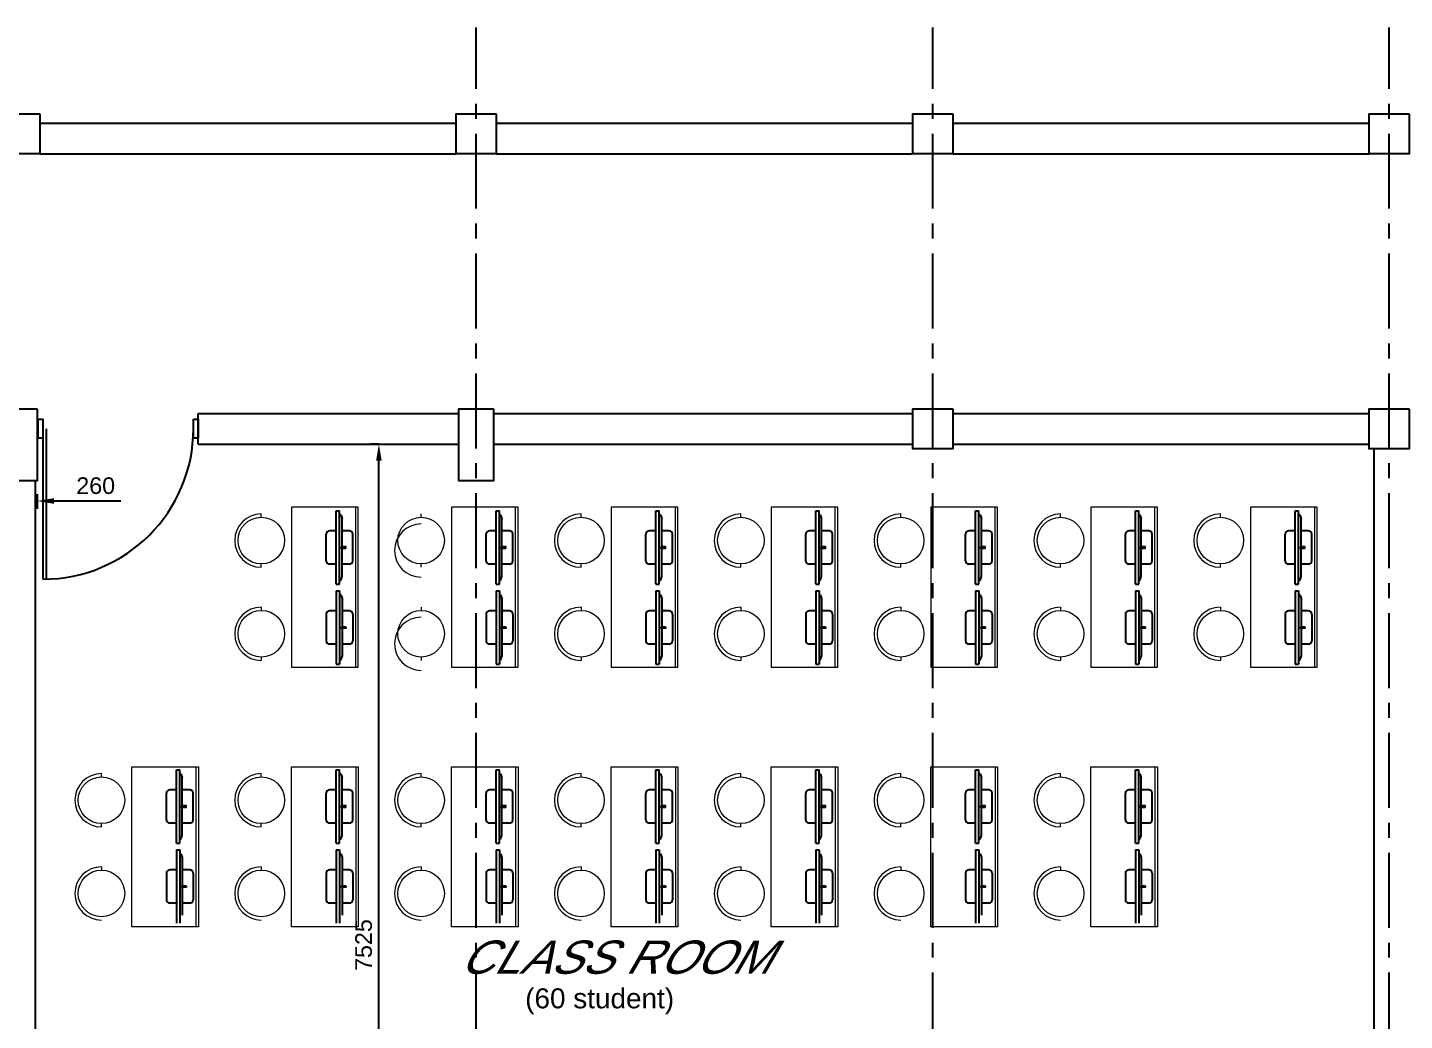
# Model space of a CAD drawing. Extents: x 348043 to 758301, y 133827 to 256568.
# Drawn here: x 432987 to 443325, y 167271 to 174727 of the extents above; entities that cross this region are included whole.
import ezdxf

# ---------------------------------------------------------------- set-up
doc = ezdxf.new("R2010")
doc.units = 0
doc.header["$LTSCALE"] = 900
doc.header["$MEASUREMENT"] = 0
doc.header["$PDMODE"] = 34
doc.linetypes.add('CENTER', pattern=[2, 1.25, -0.25, 0.25, -0.25])
doc.layers.get('DEFPOINTS').update_dxf_attribs({"color": 3, "linetype": 'CONTINUOUS'})
for name, color, linetype in [('2', 7, 'CONTINUOUS'), ('door', 163, 'CONTINUOUS'), ('TEXT', 2, 'CONTINUOUS')]:
    doc.layers.add(name, color=color, linetype=linetype)
doc.layers.add('COL', color=6, linetype='CONTINUOUS', lineweight=25)
doc.styles.add('ROMANS', font='arial.ttf')
doc.dimstyles.new('MSADIM', dxfattribs={"dimscale": 50, "dimtxt": 2.5, "dimasz": 2.5, "dimexe": 1.2, "dimexo": 1, "dimgap": 1, "dimtad": 1, "dimdec": 0, "dimzin": 1, "dimdsep": 46, "dimtxsty": 'ROMANS', "dimcen": 0, "dimclrd": 3, "dimclrt": 6, "dimadec": 0, "dimazin": 0, "dimtfac": 1, "dimtdec": 0, "dimtofl": 0, "dimtmove": 0, "dimatfit": 3, "dimfxl": 1, "dimtvp": 0.1, "dimtolj": 1, "dimtzin": 1, "dimarcsym": 0})

# ---------------------------------------------------------------- blocks, each defined once
blk = doc.blocks.new('*D218')
at = {"layer": 'DEFPOINTS', "color": 0, "lineweight": 50, "ltscale": 1.25}
for p in [(432800, 171324), (433060, 171324), (433060, 171172)]:
    blk.add_point(p, dxfattribs=at)
at = {"layer": 'door', "color": 0, "lineweight": -2, "ltscale": 1.25}
for p, q in [((432800, 171222), (432800, 171112)), ((433060, 171222), (433060, 171112))]:
    blk.add_line(p, q, dxfattribs=at)
at = {"layer": 'door', "color": 3, "lineweight": -2, "ltscale": 1.25}
for p, q in [((432675, 171172), (432550, 171172)), ((433185, 171172), (433688, 171172))]:
    blk.add_line(p, q, dxfattribs=at)
at = {"layer": 'door', "color": 3, "lineweight": 50, "ltscale": 1.25}
for points in [[(432675, 171193), (432675, 171151), (432800, 171172)], [(433185, 171193), (433185, 171151), (433060, 171172)]]:
    blk.add_solid(points, dxfattribs=at)
at = {"layer": 'door', "color": 6, "ltscale": 1.25, "insert": (433499, 171286), "char_height": 125, "attachment_point": 5, "style": 'ROMANS'}
blk.add_mtext('\\A1;260', dxfattribs=at)
blk = doc.blocks.new('*D224')
at = {"layer": 'DEFPOINTS', "color": 0, "lineweight": 50, "ltscale": 1.25}
for p in [(435625, 171599), (435662, 171599), (435662, 164074)]:
    blk.add_point(p, dxfattribs=at)
at = {"layer": 'door', "color": 0, "lineweight": -2, "ltscale": 1.25}
for p, q in [((435625, 171599), (435565, 171599)), ((435625, 164074), (435565, 164074))]:
    blk.add_line(p, q, dxfattribs=at)
at = {"layer": 'door', "color": 3, "lineweight": -2, "ltscale": 1.25}
blk.add_line((435625, 164199), (435625, 171474), dxfattribs=at)
at = {"layer": 'door', "color": 3, "lineweight": 50, "ltscale": 1.25}
for points in [[(435604, 171474), (435646, 171474), (435625, 171599)], [(435604, 164199), (435646, 164199), (435625, 164074)]]:
    blk.add_solid(points, dxfattribs=at)
at = {"layer": 'door', "color": 6, "lineweight": 50, "ltscale": 1.25, "insert": (435511, 167837), "char_height": 125, "attachment_point": 5, "rotation": 90, "style": 'ROMANS'}
blk.add_mtext('\\A1;7525', dxfattribs=at)

msp = doc.modelspace()

# ---------------------------------------------------------------- linework, layer by layer
at = {"layer": '2', "color": 30, "linetype": 'Continuous'}
for p, q in [((435304.9, 170546.7), (435304.9, 171096.7)), ((435304.9, 171096.7), (435329.6, 171096.7)), ((435329.6, 170546.7), (435329.6, 171096.7)), ((436504.9, 170546.7), (436504.9, 171096.7)), ((436504.9, 171096.7), (436529.6, 171096.7)), ((436529.6, 170546.7), (436529.6, 171096.7)), ((437704.9, 170546.7), (437704.9, 171096.7)), ((437704.9, 171096.7), (437729.6, 171096.7)), ((437729.6, 170546.7), (437729.6, 171096.7)), ((438904.9, 170546.7), (438904.9, 171096.7)), ((438904.9, 171096.7), (438929.6, 171096.7)), ((438929.6, 170546.7), (438929.6, 171096.7)), ((440104.9, 170546.7), (440104.9, 171096.7)), ((440104.9, 171096.7), (440129.6, 171096.7)), ((440129.6, 170546.7), (440129.6, 171096.7)), ((441304.9, 170546.7), (441304.9, 171096.7)), ((441304.9, 171096.7), (441329.6, 171096.7)), ((441329.6, 170546.7), (441329.6, 171096.7)), ((442504.9, 170546.7), (442504.9, 171096.7)), ((442504.9, 171096.7), (442529.6, 171096.7)), ((442529.6, 170546.7), (442529.6, 171096.7)), ((435338.9, 171067.6), (435329.6, 171067.6)), ((435338.9, 171067.6), (435348.2, 171038.4)), ((435348.2, 170605), (435348.2, 171038.4)), ((436538.9, 171067.6), (436529.6, 171067.6)), ((436538.9, 171067.6), (436548.2, 171038.4)), ((436548.2, 170605), (436548.2, 171038.4)), ((437738.9, 171067.6), (437729.6, 171067.6)), ((437738.9, 171067.6), (437748.2, 171038.4)), ((437748.2, 170605), (437748.2, 171038.4)), ((438938.9, 171067.6), (438929.6, 171067.6)), ((438938.9, 171067.6), (438948.2, 171038.4)), ((438948.2, 170605), (438948.2, 171038.4)), ((440138.9, 171067.6), (440129.6, 171067.6)), ((440138.9, 171067.6), (440148.2, 171038.4)), ((440148.2, 170605), (440148.2, 171038.4)), ((441338.9, 171067.6), (441329.6, 171067.6)), ((441338.9, 171067.6), (441348.2, 171038.4)), ((441348.2, 170605), (441348.2, 171038.4)), ((442538.9, 171067.6), (442529.6, 171067.6)), ((442538.9, 171067.6), (442548.2, 171038.4)), ((442548.2, 170605), (442548.2, 171038.4)), ((435229.6, 170721.7), (435229.6, 170921.7)), ((435304.9, 170946.7), (435254.6, 170946.7)), ((435404.6, 170946.7), (435348.2, 170946.7)), ((435429.6, 170721.7), (435429.6, 170921.7)), ((436429.6, 170721.7), (436429.6, 170921.7)), ((436504.9, 170946.7), (436454.6, 170946.7)), ((436604.6, 170946.7), (436548.2, 170946.7)), ((436629.6, 170721.7), (436629.6, 170921.7)), ((437629.6, 170721.7), (437629.6, 170921.7)), ((437704.9, 170946.7), (437654.6, 170946.7)), ((437804.6, 170946.7), (437748.2, 170946.7)), ((437829.6, 170721.7), (437829.6, 170921.7)), ((438829.6, 170721.7), (438829.6, 170921.7)), ((438904.9, 170946.7), (438854.6, 170946.7)), ((439004.6, 170946.7), (438948.2, 170946.7)), ((439029.6, 170721.7), (439029.6, 170921.7)), ((440029.6, 170721.7), (440029.6, 170921.7)), ((440104.9, 170946.7), (440054.6, 170946.7)), ((440204.6, 170946.7), (440148.2, 170946.7)), ((440229.6, 170721.7), (440229.6, 170921.7)), ((441229.6, 170721.7), (441229.6, 170921.7)), ((441304.9, 170946.7), (441254.6, 170946.7)), ((441404.6, 170946.7), (441348.2, 170946.7)), ((441429.6, 170721.7), (441429.6, 170921.7)), ((442429.6, 170721.7), (442429.6, 170921.7)), ((442504.9, 170946.7), (442454.6, 170946.7)), ((442604.6, 170946.7), (442548.2, 170946.7)), ((442629.6, 170721.7), (442629.6, 170921.7)), ((435329.6, 170821.7), (435382.8, 170821.7)), ((435329.6, 170696.7), (435329.6, 170821.7)), ((436529.6, 170821.7), (436582.8, 170821.7)), ((436529.6, 170696.7), (436529.6, 170821.7)), ((437729.6, 170821.7), (437782.8, 170821.7)), ((437729.6, 170696.7), (437729.6, 170821.7)), ((438929.6, 170821.7), (438982.8, 170821.7)), ((438929.6, 170696.7), (438929.6, 170821.7)), ((440129.6, 170821.7), (440182.8, 170821.7)), ((440129.6, 170696.7), (440129.6, 170821.7)), ((441329.6, 170821.7), (441382.8, 170821.7)), ((441329.6, 170696.7), (441329.6, 170821.7)), ((442529.6, 170821.7), (442582.8, 170821.7)), ((442529.6, 170696.7), (442529.6, 170821.7)), ((435304.9, 170696.7), (435254.6, 170696.7)), ((435404.6, 170696.7), (435348.2, 170696.7)), ((436504.9, 170696.7), (436454.6, 170696.7)), ((436604.6, 170696.7), (436548.2, 170696.7)), ((437704.9, 170696.7), (437654.6, 170696.7)), ((437804.6, 170696.7), (437748.2, 170696.7)), ((438904.9, 170696.7), (438854.6, 170696.7)), ((439004.6, 170696.7), (438948.2, 170696.7)), ((440104.9, 170696.7), (440054.6, 170696.7)), ((440204.6, 170696.7), (440148.2, 170696.7)), ((441304.9, 170696.7), (441254.6, 170696.7)), ((441404.6, 170696.7), (441348.2, 170696.7)), ((442504.9, 170696.7), (442454.6, 170696.7)), ((442604.6, 170696.7), (442548.2, 170696.7)), ((435338.9, 170575.9), (435329.6, 170575.9)), ((435338.9, 170575.9), (435348.2, 170605)), ((436538.9, 170575.9), (436529.6, 170575.9)), ((436538.9, 170575.9), (436548.2, 170605)), ((437738.9, 170575.9), (437729.6, 170575.9)), ((437738.9, 170575.9), (437748.2, 170605)), ((438938.9, 170575.9), (438929.6, 170575.9)), ((438938.9, 170575.9), (438948.2, 170605)), ((440138.9, 170575.9), (440129.6, 170575.9)), ((440138.9, 170575.9), (440148.2, 170605)), ((441338.9, 170575.9), (441329.6, 170575.9)), ((441338.9, 170575.9), (441348.2, 170605)), ((442538.9, 170575.9), (442529.6, 170575.9)), ((442538.9, 170575.9), (442548.2, 170605)), ((435304.9, 170546.7), (435329.6, 170546.7)), ((435304.9, 170496.7), (435304.9, 169946.7)), ((435304.9, 170496.7), (435329.6, 170496.7)), ((435329.6, 170496.7), (435329.6, 169946.7)), ((435338.9, 170467.6), (435329.6, 170467.6)), ((435338.9, 170467.6), (435348.2, 170438.4)), ((436504.9, 170546.7), (436529.6, 170546.7)), ((436504.9, 170496.7), (436504.9, 169946.7)), ((436504.9, 170496.7), (436529.6, 170496.7)), ((436529.6, 170496.7), (436529.6, 169946.7)), ((436538.9, 170467.6), (436529.6, 170467.6)), ((436538.9, 170467.6), (436548.2, 170438.4)), ((437704.9, 170546.7), (437729.6, 170546.7)), ((437704.9, 170496.7), (437704.9, 169946.7)), ((437704.9, 170496.7), (437729.6, 170496.7)), ((437729.6, 170496.7), (437729.6, 169946.7)), ((437738.9, 170467.6), (437729.6, 170467.6)), ((437738.9, 170467.6), (437748.2, 170438.4)), ((438904.9, 170546.7), (438929.6, 170546.7)), ((438904.9, 170496.7), (438904.9, 169946.7)), ((438904.9, 170496.7), (438929.6, 170496.7)), ((438929.6, 170496.7), (438929.6, 169946.7)), ((438938.9, 170467.6), (438929.6, 170467.6)), ((438938.9, 170467.6), (438948.2, 170438.4)), ((440104.9, 170546.7), (440129.6, 170546.7)), ((440104.9, 170496.7), (440104.9, 169946.7)), ((440104.9, 170496.7), (440129.6, 170496.7)), ((440129.6, 170496.7), (440129.6, 169946.7)), ((440138.9, 170467.6), (440129.6, 170467.6)), ((440138.9, 170467.6), (440148.2, 170438.4)), ((441304.9, 170546.7), (441329.6, 170546.7)), ((441304.9, 170496.7), (441304.9, 169946.7)), ((441304.9, 170496.7), (441329.6, 170496.7)), ((441329.6, 170496.7), (441329.6, 169946.7)), ((441338.9, 170467.6), (441329.6, 170467.6)), ((441338.9, 170467.6), (441348.2, 170438.4)), ((442504.9, 170546.7), (442529.6, 170546.7)), ((442504.9, 170496.7), (442504.9, 169946.7)), ((442504.9, 170496.7), (442529.6, 170496.7)), ((442529.6, 170496.7), (442529.6, 169946.7)), ((442538.9, 170467.6), (442529.6, 170467.6)), ((442538.9, 170467.6), (442548.2, 170438.4)), ((435348.2, 170438.4), (435348.2, 170005)), ((436548.2, 170438.4), (436548.2, 170005)), ((437748.2, 170438.4), (437748.2, 170005)), ((438948.2, 170438.4), (438948.2, 170005)), ((440148.2, 170438.4), (440148.2, 170005)), ((441348.2, 170438.4), (441348.2, 170005)), ((442548.2, 170438.4), (442548.2, 170005)), ((435229.6, 170321.7), (435229.6, 170121.7)), ((435304.9, 170346.7), (435254.6, 170346.7)), ((435329.6, 170346.7), (435329.6, 170221.7)), ((435404.6, 170346.7), (435348.2, 170346.7)), ((435429.6, 170321.7), (435429.6, 170121.7)), ((436429.6, 170321.7), (436429.6, 170121.7)), ((436504.9, 170346.7), (436454.6, 170346.7)), ((436529.6, 170346.7), (436529.6, 170221.7)), ((436604.6, 170346.7), (436548.2, 170346.7)), ((436629.6, 170321.7), (436629.6, 170121.7)), ((437629.6, 170321.7), (437629.6, 170121.7)), ((437704.9, 170346.7), (437654.6, 170346.7)), ((437729.6, 170346.7), (437729.6, 170221.7)), ((437804.6, 170346.7), (437748.2, 170346.7)), ((437829.6, 170321.7), (437829.6, 170121.7)), ((438829.6, 170321.7), (438829.6, 170121.7)), ((438904.9, 170346.7), (438854.6, 170346.7)), ((438929.6, 170346.7), (438929.6, 170221.7)), ((439004.6, 170346.7), (438948.2, 170346.7)), ((439029.6, 170321.7), (439029.6, 170121.7)), ((440029.6, 170321.7), (440029.6, 170121.7)), ((440104.9, 170346.7), (440054.6, 170346.7)), ((440129.6, 170346.7), (440129.6, 170221.7)), ((440204.6, 170346.7), (440148.2, 170346.7)), ((440229.6, 170321.7), (440229.6, 170121.7)), ((441229.6, 170321.7), (441229.6, 170121.7)), ((441304.9, 170346.7), (441254.6, 170346.7)), ((441329.6, 170346.7), (441329.6, 170221.7)), ((441404.6, 170346.7), (441348.2, 170346.7)), ((441429.6, 170321.7), (441429.6, 170121.7)), ((442429.6, 170321.7), (442429.6, 170121.7)), ((442504.9, 170346.7), (442454.6, 170346.7)), ((442529.6, 170346.7), (442529.6, 170221.7)), ((442604.6, 170346.7), (442548.2, 170346.7)), ((442629.6, 170321.7), (442629.6, 170121.7)), ((435329.6, 170221.7), (435382.8, 170221.7)), ((436529.6, 170221.7), (436582.8, 170221.7)), ((437729.6, 170221.7), (437782.8, 170221.7)), ((438929.6, 170221.7), (438982.8, 170221.7)), ((440129.6, 170221.7), (440182.8, 170221.7)), ((441329.6, 170221.7), (441382.8, 170221.7)), ((442529.6, 170221.7), (442582.8, 170221.7)), ((435304.9, 170096.7), (435254.6, 170096.7)), ((435404.6, 170096.7), (435348.2, 170096.7)), ((436504.9, 170096.7), (436454.6, 170096.7)), ((436604.6, 170096.7), (436548.2, 170096.7)), ((437704.9, 170096.7), (437654.6, 170096.7)), ((437804.6, 170096.7), (437748.2, 170096.7)), ((438904.9, 170096.7), (438854.6, 170096.7)), ((439004.6, 170096.7), (438948.2, 170096.7)), ((440104.9, 170096.7), (440054.6, 170096.7)), ((440204.6, 170096.7), (440148.2, 170096.7)), ((441304.9, 170096.7), (441254.6, 170096.7)), ((441404.6, 170096.7), (441348.2, 170096.7)), ((442504.9, 170096.7), (442454.6, 170096.7)), ((442604.6, 170096.7), (442548.2, 170096.7)), ((435338.9, 169975.9), (435329.6, 169975.9)), ((435338.9, 169975.9), (435348.2, 170005)), ((436538.9, 169975.9), (436529.6, 169975.9)), ((436538.9, 169975.9), (436548.2, 170005)), ((437738.9, 169975.9), (437729.6, 169975.9)), ((437738.9, 169975.9), (437748.2, 170005)), ((438938.9, 169975.9), (438929.6, 169975.9)), ((438938.9, 169975.9), (438948.2, 170005)), ((440138.9, 169975.9), (440129.6, 169975.9)), ((440138.9, 169975.9), (440148.2, 170005)), ((441338.9, 169975.9), (441329.6, 169975.9)), ((441338.9, 169975.9), (441348.2, 170005)), ((442538.9, 169975.9), (442529.6, 169975.9)), ((442538.9, 169975.9), (442548.2, 170005)), ((435304.9, 169946.7), (435329.6, 169946.7)), ((436504.9, 169946.7), (436529.6, 169946.7)), ((437704.9, 169946.7), (437729.6, 169946.7)), ((438904.9, 169946.7), (438929.6, 169946.7)), ((440104.9, 169946.7), (440129.6, 169946.7)), ((441304.9, 169946.7), (441329.6, 169946.7)), ((442504.9, 169946.7), (442529.6, 169946.7)), ((434104.9, 168602.1), (434104.9, 169152.1)), ((434104.9, 169152.1), (434129.6, 169152.1)), ((434129.6, 168602.1), (434129.6, 169152.1)), ((434138.9, 169123), (434129.6, 169123)), ((434138.9, 169123), (434148.2, 169093.8)), ((435304.9, 168602.1), (435304.9, 169152.1)), ((435304.9, 169152.1), (435329.6, 169152.1)), ((435329.6, 168602.1), (435329.6, 169152.1)), ((435338.9, 169123), (435329.6, 169123)), ((435338.9, 169123), (435348.2, 169093.8)), ((436504.9, 168602.1), (436504.9, 169152.1)), ((436504.9, 169152.1), (436529.6, 169152.1)), ((436529.6, 168602.1), (436529.6, 169152.1)), ((436538.9, 169123), (436529.6, 169123)), ((436538.9, 169123), (436548.2, 169093.8)), ((437704.9, 168602.1), (437704.9, 169152.1)), ((437704.9, 169152.1), (437729.6, 169152.1)), ((437729.6, 168602.1), (437729.6, 169152.1)), ((437738.9, 169123), (437729.6, 169123)), ((437738.9, 169123), (437748.2, 169093.8)), ((438904.9, 168602.1), (438904.9, 169152.1)), ((438904.9, 169152.1), (438929.6, 169152.1)), ((438929.6, 168602.1), (438929.6, 169152.1)), ((438938.9, 169123), (438929.6, 169123)), ((438938.9, 169123), (438948.2, 169093.8)), ((440104.9, 168602.1), (440104.9, 169152.1)), ((440104.9, 169152.1), (440129.6, 169152.1)), ((440129.6, 168602.1), (440129.6, 169152.1)), ((440138.9, 169123), (440129.6, 169123)), ((440138.9, 169123), (440148.2, 169093.8)), ((441304.9, 168602.1), (441304.9, 169152.1)), ((441304.9, 169152.1), (441329.6, 169152.1)), ((441329.6, 168602.1), (441329.6, 169152.1)), ((441338.9, 169123), (441329.6, 169123)), ((441338.9, 169123), (441348.2, 169093.8)), ((434148.2, 168660.4), (434148.2, 169093.8)), ((435348.2, 168660.4), (435348.2, 169093.8)), ((436548.2, 168660.4), (436548.2, 169093.8)), ((437748.2, 168660.4), (437748.2, 169093.8)), ((438948.2, 168660.4), (438948.2, 169093.8)), ((440148.2, 168660.4), (440148.2, 169093.8)), ((441348.2, 168660.4), (441348.2, 169093.8)), ((434029.6, 168777.1), (434029.6, 168977.1)), ((434104.9, 169002.1), (434054.6, 169002.1)), ((434204.6, 169002.1), (434148.2, 169002.1)), ((434229.6, 168777.1), (434229.6, 168977.1)), ((435229.6, 168777.1), (435229.6, 168977.1)), ((435304.9, 169002.1), (435254.6, 169002.1)), ((435404.6, 169002.1), (435348.2, 169002.1)), ((435429.6, 168777.1), (435429.6, 168977.1)), ((436429.6, 168777.1), (436429.6, 168977.1)), ((436504.9, 169002.1), (436454.6, 169002.1)), ((436604.6, 169002.1), (436548.2, 169002.1)), ((436629.6, 168777.1), (436629.6, 168977.1)), ((437629.6, 168777.1), (437629.6, 168977.1)), ((437704.9, 169002.1), (437654.6, 169002.1)), ((437804.6, 169002.1), (437748.2, 169002.1)), ((437829.6, 168777.1), (437829.6, 168977.1)), ((438829.6, 168777.1), (438829.6, 168977.1)), ((438904.9, 169002.1), (438854.6, 169002.1)), ((439004.6, 169002.1), (438948.2, 169002.1)), ((439029.6, 168777.1), (439029.6, 168977.1)), ((440029.6, 168777.1), (440029.6, 168977.1)), ((440104.9, 169002.1), (440054.6, 169002.1)), ((440204.6, 169002.1), (440148.2, 169002.1)), ((440229.6, 168777.1), (440229.6, 168977.1)), ((441229.6, 168777.1), (441229.6, 168977.1)), ((441304.9, 169002.1), (441254.6, 169002.1)), ((441404.6, 169002.1), (441348.2, 169002.1)), ((441429.6, 168777.1), (441429.6, 168977.1)), ((434129.6, 168877.1), (434182.8, 168877.1)), ((434129.6, 168752.1), (434129.6, 168877.1)), ((435329.6, 168877.1), (435382.8, 168877.1)), ((435329.6, 168752.1), (435329.6, 168877.1)), ((436529.6, 168877.1), (436582.8, 168877.1)), ((436529.6, 168752.1), (436529.6, 168877.1)), ((437729.6, 168877.1), (437782.8, 168877.1)), ((437729.6, 168752.1), (437729.6, 168877.1)), ((438929.6, 168877.1), (438982.8, 168877.1)), ((438929.6, 168752.1), (438929.6, 168877.1)), ((440129.6, 168877.1), (440182.8, 168877.1)), ((440129.6, 168752.1), (440129.6, 168877.1)), ((441329.6, 168877.1), (441382.8, 168877.1)), ((441329.6, 168752.1), (441329.6, 168877.1)), ((434104.9, 168752.1), (434054.6, 168752.1)), ((434204.6, 168752.1), (434148.2, 168752.1)), ((435304.9, 168752.1), (435254.6, 168752.1)), ((435404.6, 168752.1), (435348.2, 168752.1)), ((436504.9, 168752.1), (436454.6, 168752.1)), ((436604.6, 168752.1), (436548.2, 168752.1)), ((437704.9, 168752.1), (437654.6, 168752.1)), ((437804.6, 168752.1), (437748.2, 168752.1)), ((438904.9, 168752.1), (438854.6, 168752.1)), ((439004.6, 168752.1), (438948.2, 168752.1)), ((440104.9, 168752.1), (440054.6, 168752.1)), ((440204.6, 168752.1), (440148.2, 168752.1)), ((441304.9, 168752.1), (441254.6, 168752.1)), ((441404.6, 168752.1), (441348.2, 168752.1)), ((434138.9, 168631.3), (434129.6, 168631.3)), ((434138.9, 168631.3), (434148.2, 168660.4)), ((435338.9, 168631.3), (435329.6, 168631.3)), ((435338.9, 168631.3), (435348.2, 168660.4)), ((436538.9, 168631.3), (436529.6, 168631.3)), ((436538.9, 168631.3), (436548.2, 168660.4)), ((437738.9, 168631.3), (437729.6, 168631.3)), ((437738.9, 168631.3), (437748.2, 168660.4)), ((438938.9, 168631.3), (438929.6, 168631.3)), ((438938.9, 168631.3), (438948.2, 168660.4)), ((440138.9, 168631.3), (440129.6, 168631.3)), ((440138.9, 168631.3), (440148.2, 168660.4)), ((441338.9, 168631.3), (441329.6, 168631.3)), ((441338.9, 168631.3), (441348.2, 168660.4)), ((434104.9, 168602.1), (434129.6, 168602.1)), ((434104.9, 168552.1), (434104.9, 168002.1)), ((434104.9, 168552.1), (434129.6, 168552.1)), ((434129.6, 168552.1), (434129.6, 168002.1)), ((434138.9, 168523), (434129.6, 168523)), ((434138.9, 168523), (434148.2, 168493.8)), ((435304.9, 168602.1), (435329.6, 168602.1)), ((435304.9, 168552.1), (435304.9, 168002.1)), ((435304.9, 168552.1), (435329.6, 168552.1)), ((435329.6, 168552.1), (435329.6, 168002.1)), ((435338.9, 168523), (435329.6, 168523)), ((435338.9, 168523), (435348.2, 168493.8)), ((436504.9, 168602.1), (436529.6, 168602.1)), ((436504.9, 168552.1), (436504.9, 168002.1)), ((436504.9, 168552.1), (436529.6, 168552.1)), ((436529.6, 168552.1), (436529.6, 168002.1)), ((436538.9, 168523), (436529.6, 168523)), ((436538.9, 168523), (436548.2, 168493.8)), ((437704.9, 168602.1), (437729.6, 168602.1)), ((437704.9, 168552.1), (437704.9, 168002.1)), ((437704.9, 168552.1), (437729.6, 168552.1)), ((437729.6, 168552.1), (437729.6, 168002.1)), ((437738.9, 168523), (437729.6, 168523)), ((437738.9, 168523), (437748.2, 168493.8)), ((438904.9, 168602.1), (438929.6, 168602.1)), ((438904.9, 168552.1), (438904.9, 168002.1)), ((438904.9, 168552.1), (438929.6, 168552.1)), ((438929.6, 168552.1), (438929.6, 168002.1)), ((438938.9, 168523), (438929.6, 168523)), ((438938.9, 168523), (438948.2, 168493.8)), ((440104.9, 168602.1), (440129.6, 168602.1)), ((440104.9, 168552.1), (440104.9, 168002.1)), ((440104.9, 168552.1), (440129.6, 168552.1)), ((440129.6, 168552.1), (440129.6, 168002.1)), ((440138.9, 168523), (440129.6, 168523)), ((440138.9, 168523), (440148.2, 168493.8)), ((441304.9, 168602.1), (441329.6, 168602.1)), ((441304.9, 168552.1), (441304.9, 168002.1)), ((441304.9, 168552.1), (441329.6, 168552.1)), ((441329.6, 168552.1), (441329.6, 168002.1)), ((441338.9, 168523), (441329.6, 168523)), ((441338.9, 168523), (441348.2, 168493.8)), ((434104.9, 168402.1), (434054.6, 168402.1)), ((434129.6, 168402.1), (434129.6, 168277.1)), ((434148.2, 168493.8), (434148.2, 168060.4)), ((434204.6, 168402.1), (434148.2, 168402.1)), ((435304.9, 168402.1), (435254.6, 168402.1)), ((435329.6, 168402.1), (435329.6, 168277.1)), ((435348.2, 168493.8), (435348.2, 168060.4)), ((435404.6, 168402.1), (435348.2, 168402.1)), ((436504.9, 168402.1), (436454.6, 168402.1)), ((436529.6, 168402.1), (436529.6, 168277.1)), ((436548.2, 168493.8), (436548.2, 168060.4)), ((436604.6, 168402.1), (436548.2, 168402.1)), ((437704.9, 168402.1), (437654.6, 168402.1)), ((437729.6, 168402.1), (437729.6, 168277.1)), ((437748.2, 168493.8), (437748.2, 168060.4)), ((437804.6, 168402.1), (437748.2, 168402.1)), ((438904.9, 168402.1), (438854.6, 168402.1)), ((438929.6, 168402.1), (438929.6, 168277.1)), ((438948.2, 168493.8), (438948.2, 168060.4)), ((439004.6, 168402.1), (438948.2, 168402.1)), ((440104.9, 168402.1), (440054.6, 168402.1)), ((440129.6, 168402.1), (440129.6, 168277.1)), ((440148.2, 168493.8), (440148.2, 168060.4)), ((440204.6, 168402.1), (440148.2, 168402.1)), ((441304.9, 168402.1), (441254.6, 168402.1)), ((441329.6, 168402.1), (441329.6, 168277.1)), ((441348.2, 168493.8), (441348.2, 168060.4)), ((441404.6, 168402.1), (441348.2, 168402.1)), ((434029.6, 168377.1), (434029.6, 168177.1)), ((434229.6, 168377.1), (434229.6, 168177.1)), ((435229.6, 168377.1), (435229.6, 168177.1)), ((435429.6, 168377.1), (435429.6, 168177.1)), ((436429.6, 168377.1), (436429.6, 168177.1)), ((436629.6, 168377.1), (436629.6, 168177.1)), ((437629.6, 168377.1), (437629.6, 168177.1)), ((437829.6, 168377.1), (437829.6, 168177.1)), ((438829.6, 168377.1), (438829.6, 168177.1)), ((439029.6, 168377.1), (439029.6, 168177.1)), ((440029.6, 168377.1), (440029.6, 168177.1)), ((440229.6, 168377.1), (440229.6, 168177.1)), ((441229.6, 168377.1), (441229.6, 168177.1)), ((441429.6, 168377.1), (441429.6, 168177.1)), ((434129.6, 168277.1), (434182.8, 168277.1)), ((435329.6, 168277.1), (435382.8, 168277.1)), ((436529.6, 168277.1), (436582.8, 168277.1)), ((437729.6, 168277.1), (437782.8, 168277.1)), ((438929.6, 168277.1), (438982.8, 168277.1)), ((440129.6, 168277.1), (440182.8, 168277.1)), ((441329.6, 168277.1), (441382.8, 168277.1)), ((434104.9, 168152.1), (434054.6, 168152.1)), ((434204.6, 168152.1), (434148.2, 168152.1)), ((435304.9, 168152.1), (435254.6, 168152.1)), ((435404.6, 168152.1), (435348.2, 168152.1)), ((436504.9, 168152.1), (436454.6, 168152.1)), ((436604.6, 168152.1), (436548.2, 168152.1)), ((437704.9, 168152.1), (437654.6, 168152.1)), ((437804.6, 168152.1), (437748.2, 168152.1)), ((438904.9, 168152.1), (438854.6, 168152.1)), ((439004.6, 168152.1), (438948.2, 168152.1)), ((440104.9, 168152.1), (440054.6, 168152.1)), ((440204.6, 168152.1), (440148.2, 168152.1)), ((441304.9, 168152.1), (441254.6, 168152.1)), ((441404.6, 168152.1), (441348.2, 168152.1))]:
    msp.add_line(p, q, dxfattribs=at)
for points in [[(435377.9, 170816.7), (435377.9, 170826.7), (435348.2, 170826.7), (435348.2, 170816.7)], [(436577.9, 170816.7), (436577.9, 170826.7), (436548.2, 170826.7), (436548.2, 170816.7)], [(437777.9, 170816.7), (437777.9, 170826.7), (437748.2, 170826.7), (437748.2, 170816.7)], [(438977.9, 170816.7), (438977.9, 170826.7), (438948.2, 170826.7), (438948.2, 170816.7)], [(440177.9, 170816.7), (440177.9, 170826.7), (440148.2, 170826.7), (440148.2, 170816.7)], [(441377.9, 170816.7), (441377.9, 170826.7), (441348.2, 170826.7), (441348.2, 170816.7)], [(442577.9, 170816.7), (442577.9, 170826.7), (442548.2, 170826.7), (442548.2, 170816.7)], [(435377.9, 170226.8), (435377.9, 170216.8), (435348.2, 170216.8), (435348.2, 170226.8)], [(436577.9, 170226.8), (436577.9, 170216.8), (436548.2, 170216.8), (436548.2, 170226.8)], [(437777.9, 170226.8), (437777.9, 170216.8), (437748.2, 170216.8), (437748.2, 170226.8)], [(438977.9, 170226.8), (438977.9, 170216.8), (438948.2, 170216.8), (438948.2, 170226.8)], [(440177.9, 170226.8), (440177.9, 170216.8), (440148.2, 170216.8), (440148.2, 170226.8)], [(441377.9, 170226.8), (441377.9, 170216.8), (441348.2, 170216.8), (441348.2, 170226.8)], [(442577.9, 170226.8), (442577.9, 170216.8), (442548.2, 170216.8), (442548.2, 170226.8)], [(434177.9, 168872.1), (434177.9, 168882.1), (434148.2, 168882.1), (434148.2, 168872.1)], [(435377.9, 168872.1), (435377.9, 168882.1), (435348.2, 168882.1), (435348.2, 168872.1)], [(436577.9, 168872.1), (436577.9, 168882.1), (436548.2, 168882.1), (436548.2, 168872.1)], [(437777.9, 168872.1), (437777.9, 168882.1), (437748.2, 168882.1), (437748.2, 168872.1)], [(438977.9, 168872.1), (438977.9, 168882.1), (438948.2, 168882.1), (438948.2, 168872.1)], [(440177.9, 168872.1), (440177.9, 168882.1), (440148.2, 168882.1), (440148.2, 168872.1)], [(441377.9, 168872.1), (441377.9, 168882.1), (441348.2, 168882.1), (441348.2, 168872.1)], [(434177.9, 168282.2), (434177.9, 168272.2), (434148.2, 168272.2), (434148.2, 168282.2)], [(435377.9, 168282.2), (435377.9, 168272.2), (435348.2, 168272.2), (435348.2, 168282.2)], [(436577.9, 168282.2), (436577.9, 168272.2), (436548.2, 168272.2), (436548.2, 168282.2)], [(437777.9, 168282.2), (437777.9, 168272.2), (437748.2, 168272.2), (437748.2, 168282.2)], [(438977.9, 168282.2), (438977.9, 168272.2), (438948.2, 168272.2), (438948.2, 168282.2)], [(440177.9, 168282.2), (440177.9, 168272.2), (440148.2, 168272.2), (440148.2, 168282.2)], [(441377.9, 168282.2), (441377.9, 168272.2), (441348.2, 168272.2), (441348.2, 168282.2)]]:
    msp.add_lwpolyline(points, close=True, dxfattribs=at)
for centre, start, end in [((435254.6, 170921.7), 90, 180), ((435404.6, 170921.7), 360, 90), ((436454.6, 170921.7), 90, 180), ((436604.6, 170921.7), 360, 90), ((437654.6, 170921.7), 90, 180), ((437804.6, 170921.7), 360, 90), ((438854.6, 170921.7), 90, 180), ((439004.6, 170921.7), 360, 90), ((440054.6, 170921.7), 90, 180), ((440204.6, 170921.7), 360, 90), ((441254.6, 170921.7), 90, 180), ((441404.6, 170921.7), 360, 90), ((442454.6, 170921.7), 90, 180), ((442604.6, 170921.7), 360, 90), ((435254.6, 170721.7), 180, 270), ((435404.6, 170721.7), 270, 360), ((436454.6, 170721.7), 180, 270), ((436604.6, 170721.7), 270, 360), ((437654.6, 170721.7), 180, 270), ((437804.6, 170721.7), 270, 360), ((438854.6, 170721.7), 180, 270), ((439004.6, 170721.7), 270, 360), ((440054.6, 170721.7), 180, 270), ((440204.6, 170721.7), 270, 360), ((441254.6, 170721.7), 180, 270), ((441404.6, 170721.7), 270, 360), ((442454.6, 170721.7), 180, 270), ((442604.6, 170721.7), 270, 360), ((435254.6, 170321.7), 90, 180), ((435404.6, 170321.7), 0, 90), ((436454.6, 170321.7), 90, 180), ((436604.6, 170321.7), 0, 90), ((437654.6, 170321.7), 90, 180), ((437804.6, 170321.7), 0, 90), ((438854.6, 170321.7), 90, 180), ((439004.6, 170321.7), 0, 90), ((440054.6, 170321.7), 90, 180), ((440204.6, 170321.7), 0, 90), ((441254.6, 170321.7), 90, 180), ((441404.6, 170321.7), 0, 90), ((442454.6, 170321.7), 90, 180), ((442604.6, 170321.7), 0, 90), ((435254.6, 170121.7), 180, 270), ((435404.6, 170121.7), 270, 0), ((436454.6, 170121.7), 180, 270), ((436604.6, 170121.7), 270, 0), ((437654.6, 170121.7), 180, 270), ((437804.6, 170121.7), 270, 0), ((438854.6, 170121.7), 180, 270), ((439004.6, 170121.7), 270, 0), ((440054.6, 170121.7), 180, 270), ((440204.6, 170121.7), 270, 0), ((441254.6, 170121.7), 180, 270), ((441404.6, 170121.7), 270, 0), ((442454.6, 170121.7), 180, 270), ((442604.6, 170121.7), 270, 0), ((434054.6, 168977.1), 90, 180), ((434204.6, 168977.1), 360, 90), ((435254.6, 168977.1), 90, 180), ((435404.6, 168977.1), 360, 90), ((436454.6, 168977.1), 90, 180), ((436604.6, 168977.1), 360, 90), ((437654.6, 168977.1), 90, 180), ((437804.6, 168977.1), 360, 90), ((438854.6, 168977.1), 90, 180), ((439004.6, 168977.1), 360, 90), ((440054.6, 168977.1), 90, 180), ((440204.6, 168977.1), 360, 90), ((441254.6, 168977.1), 90, 180), ((441404.6, 168977.1), 360, 90), ((434054.6, 168777.1), 180, 270), ((434204.6, 168777.1), 270, 360), ((435254.6, 168777.1), 180, 270), ((435404.6, 168777.1), 270, 360), ((436454.6, 168777.1), 180, 270), ((436604.6, 168777.1), 270, 360), ((437654.6, 168777.1), 180, 270), ((437804.6, 168777.1), 270, 360), ((438854.6, 168777.1), 180, 270), ((439004.6, 168777.1), 270, 360), ((440054.6, 168777.1), 180, 270), ((440204.6, 168777.1), 270, 360), ((441254.6, 168777.1), 180, 270), ((441404.6, 168777.1), 270, 360), ((434054.6, 168377.1), 90, 180), ((434204.6, 168377.1), 0, 90), ((435254.6, 168377.1), 90, 180), ((435404.6, 168377.1), 0, 90), ((436454.6, 168377.1), 90, 180), ((436604.6, 168377.1), 0, 90), ((437654.6, 168377.1), 90, 180), ((437804.6, 168377.1), 0, 90), ((438854.6, 168377.1), 90, 180), ((439004.6, 168377.1), 0, 90), ((440054.6, 168377.1), 90, 180), ((440204.6, 168377.1), 0, 90), ((441254.6, 168377.1), 90, 180), ((441404.6, 168377.1), 0, 90), ((434054.6, 168177.1), 180, 270), ((434204.6, 168177.1), 270, 0), ((435254.6, 168177.1), 180, 270), ((435404.6, 168177.1), 270, 0), ((436454.6, 168177.1), 180, 270), ((436604.6, 168177.1), 270, 0), ((437654.6, 168177.1), 180, 270), ((437804.6, 168177.1), 270, 0), ((438854.6, 168177.1), 180, 270), ((439004.6, 168177.1), 270, 0), ((440054.6, 168177.1), 180, 270), ((440204.6, 168177.1), 270, 0), ((441254.6, 168177.1), 180, 270), ((441404.6, 168177.1), 270, 0)]:
    msp.add_arc(centre, 25, start, end, dxfattribs=at)
at = {"layer": 'COL'}
for points in [[(433079.8, 174079.4), (433079.8, 173779.4), (432779.8, 173779.4), (432779.8, 174079.4)], [(436504.8, 174079.4), (436504.8, 173779.4), (436204.8, 173779.4), (436204.8, 174079.4)], [(439934.8, 174079.4), (439934.8, 173779.4), (439634.8, 173779.4), (439634.8, 174079.4)], [(443359.8, 174079.4), (443359.8, 173779.4), (443059.8, 173779.4), (443059.8, 174079.4)], [(433059.8, 171864.4), (433059.8, 171324.4), (432799.8, 171324.4), (432799.8, 171864.4)], [(436484.8, 171864.4), (436484.8, 171324.4), (436224.8, 171324.4), (436224.8, 171864.4)], [(439934.8, 171864.4), (439934.8, 171564.4), (439634.8, 171564.4), (439634.8, 171864.4)], [(443359.8, 171864.4), (443359.8, 171564.4), (443059.8, 171564.4), (443059.8, 171864.4)]]:
    msp.add_lwpolyline(points, close=True, dxfattribs=at)
at = {"layer": 'door', "linetype": 'CENTER', "ltscale": 0.5}
for p, q in [((436354.8, 162567.2), (436354.8, 174727.4)), ((439784.8, 162567.2), (439784.8, 174727.4)), ((443209.8, 162567.2), (443209.8, 174727.4))]:
    msp.add_line(p, q, dxfattribs=at)
at = {"layer": 'door', "color": 3, "ltscale": 1.25}
for p, q in [((433079.8, 174009.4), (436204.8, 174009.4)), ((436504.8, 174009.4), (439629.8, 174009.4)), ((439934.8, 174009.4), (443059.8, 174009.4)), ((433079.8, 173779.4), (436204.8, 173779.4)), ((436504.8, 173779.4), (439629.8, 173779.4)), ((439934.8, 173779.4), (443059.8, 173779.4)), ((434267.8, 171829.4), (436224.8, 171829.4)), ((434267.8, 171599.4), (434267.8, 171829.4)), ((436484.8, 171829.4), (439634.8, 171829.4)), ((439934.8, 171829.4), (443059.8, 171829.4)), ((434267.8, 171599.4), (436224.8, 171599.4)), ((436484.8, 171599.4), (439634.8, 171599.4)), ((439934.8, 171599.4), (443059.8, 171599.4)), ((443094.8, 171564.4), (443094.8, 164074.4)), ((433044.8, 171324.4), (433044.8, 164074.4))]:
    msp.add_line(p, q, dxfattribs=at)
at = {"layer": 'door', "color": 13, "ltscale": 1.25}
for p, q in [((433103, 171714.4), (433103, 170584.9)), ((433126.4, 171714.4), (433126.4, 170584.9))]:
    msp.add_line(p, q, dxfattribs=at)
at = {"layer": 'door', "color": 190, "linetype": 'ByBlock', "lineweight": 5, "ltscale": 1.25}
for p, q in [((435450.8, 169924.4), (435450.8, 171124.4)), ((436650.8, 169924.4), (436650.8, 171124.4)), ((437850.8, 169924.4), (437850.8, 171124.4)), ((439050.8, 169924.4), (439050.8, 171124.4)), ((440250.8, 169924.4), (440250.8, 171124.4)), ((441450.8, 169924.4), (441450.8, 171124.4)), ((442650.8, 169924.4), (442650.8, 171124.4)), ((434250.8, 169174.4), (434250.8, 167974.4)), ((435450.8, 169174.4), (435450.8, 167974.4)), ((436650.8, 169174.4), (436650.8, 167974.4)), ((437850.8, 169174.4), (437850.8, 167974.4)), ((439050.8, 169174.4), (439050.8, 167974.4)), ((440250.8, 169174.4), (440250.8, 167974.4)), ((441450.8, 169174.4), (441450.8, 167974.4))]:
    msp.add_line(p, q, dxfattribs=at)
at = {"layer": 'door', "color": 3, "linetype": 'ByBlock', "lineweight": 5, "ltscale": 1.25}
for p, q in [((434742.5, 171049.4), (434742.5, 171074.4)), ((435942.5, 171049.4), (435942.5, 171074.4)), ((437142.5, 171049.4), (437142.5, 171074.4)), ((438342.5, 171049.4), (438342.5, 171074.4)), ((439542.5, 171049.4), (439542.5, 171074.4)), ((440742.5, 171049.4), (440742.5, 171074.4)), ((441942.5, 171049.4), (441942.5, 171074.4)), ((434742.5, 170674.4), (434742.5, 170699.4)), ((435942.5, 170674.4), (435942.5, 170699.4)), ((437142.5, 170674.4), (437142.5, 170699.4)), ((438342.5, 170674.4), (438342.5, 170699.4)), ((439542.5, 170674.4), (439542.5, 170699.4)), ((440742.5, 170674.4), (440742.5, 170699.4)), ((441942.5, 170674.4), (441942.5, 170699.4)), ((434742.5, 170374.4), (434742.5, 170349.4)), ((435942.5, 170374.4), (435942.5, 170349.4)), ((437142.5, 170374.4), (437142.5, 170349.4)), ((438342.5, 170374.4), (438342.5, 170349.4)), ((439542.5, 170374.4), (439542.5, 170349.4)), ((440742.5, 170374.4), (440742.5, 170349.4)), ((441942.5, 170374.4), (441942.5, 170349.4)), ((434742.5, 169999.4), (434742.5, 169974.4)), ((435942.5, 169999.4), (435942.5, 169974.4)), ((437142.5, 169999.4), (437142.5, 169974.4)), ((438342.5, 169999.4), (438342.5, 169974.4)), ((439542.5, 169999.4), (439542.5, 169974.4)), ((440742.5, 169999.4), (440742.5, 169974.4)), ((441942.5, 169999.4), (441942.5, 169974.4)), ((433542.5, 169099.4), (433542.5, 169124.4)), ((434742.5, 169099.4), (434742.5, 169124.4)), ((435942.5, 169099.4), (435942.5, 169124.4)), ((437142.5, 169099.4), (437142.5, 169124.4)), ((438342.5, 169099.4), (438342.5, 169124.4)), ((439542.5, 169099.4), (439542.5, 169124.4)), ((440742.5, 169099.4), (440742.5, 169124.4)), ((433542.5, 168724.4), (433542.5, 168749.4)), ((434742.5, 168724.4), (434742.5, 168749.4)), ((435942.5, 168724.4), (435942.5, 168749.4)), ((437142.5, 168724.4), (437142.5, 168749.4)), ((438342.5, 168724.4), (438342.5, 168749.4)), ((439542.5, 168724.4), (439542.5, 168749.4)), ((440742.5, 168724.4), (440742.5, 168749.4)), ((433542.5, 168424.4), (433542.5, 168399.4)), ((434742.5, 168424.4), (434742.5, 168399.4)), ((435942.5, 168424.4), (435942.5, 168399.4)), ((437142.5, 168424.4), (437142.5, 168399.4)), ((438342.5, 168424.4), (438342.5, 168399.4)), ((439542.5, 168424.4), (439542.5, 168399.4)), ((440742.5, 168424.4), (440742.5, 168399.4))]:
    msp.add_line(p, q, dxfattribs=at)
at = {"layer": 'door', "color": 13, "ltscale": 1.25}
for points in [[(433067.8, 171785.2), (433103, 171785.2), (433103, 171643.6), (433067.8, 171643.6)], [(434232.6, 171785.2), (434267.8, 171785.2), (434267.8, 171643.6), (434232.6, 171643.6)]]:
    msp.add_lwpolyline(points, close=True, dxfattribs=at)
at = {"layer": 'door', "color": 190, "linetype": 'ByBlock', "lineweight": 5, "ltscale": 1.25}
for points in [[(435469.8, 169924.4), (435469.8, 171124.4), (434969.8, 171124.4), (434969.8, 169924.4)], [(436669.8, 169924.4), (436669.8, 171124.4), (436169.8, 171124.4), (436169.8, 169924.4)], [(437869.8, 169924.4), (437869.8, 171124.4), (437369.8, 171124.4), (437369.8, 169924.4)], [(439069.8, 169924.4), (439069.8, 171124.4), (438569.8, 171124.4), (438569.8, 169924.4)], [(440269.8, 169924.4), (440269.8, 171124.4), (439769.8, 171124.4), (439769.8, 169924.4)], [(441469.8, 169924.4), (441469.8, 171124.4), (440969.8, 171124.4), (440969.8, 169924.4)], [(442669.8, 169924.4), (442669.8, 171124.4), (442169.8, 171124.4), (442169.8, 169924.4)], [(434269.8, 169174.4), (434269.8, 167974.4), (433769.8, 167974.4), (433769.8, 169174.4)], [(435469.8, 169174.4), (435469.8, 167974.4), (434969.8, 167974.4), (434969.8, 169174.4)], [(436669.8, 169174.4), (436669.8, 167974.4), (436169.8, 167974.4), (436169.8, 169174.4)], [(437869.8, 169174.4), (437869.8, 167974.4), (437369.8, 167974.4), (437369.8, 169174.4)], [(439069.8, 169174.4), (439069.8, 167974.4), (438569.8, 167974.4), (438569.8, 169174.4)], [(440269.8, 169174.4), (440269.8, 167974.4), (439769.8, 167974.4), (439769.8, 169174.4)], [(441469.8, 169174.4), (441469.8, 167974.4), (440969.8, 167974.4), (440969.8, 169174.4)]]:
    msp.add_lwpolyline(points, close=True, dxfattribs=at)
at = {"layer": 'door', "color": 3, "linetype": 'ByBlock', "lineweight": 5, "ltscale": 1.25}
for centre in [(434742.5, 170874.4), (435942.5, 170874.4), (437142.5, 170874.4), (438342.5, 170874.4), (439542.5, 170874.4), (440742.5, 170874.4), (441942.5, 170874.4), (434742.5, 170174.4), (435942.5, 170174.4), (437142.5, 170174.4), (438342.5, 170174.4), (439542.5, 170174.4), (440742.5, 170174.4), (441942.5, 170174.4), (433542.5, 168924.4), (434742.5, 168924.4), (435942.5, 168924.4), (437142.5, 168924.4), (438342.5, 168924.4), (439542.5, 168924.4), (440742.5, 168924.4), (433542.5, 168224.4), (434742.5, 168224.4), (435942.5, 168224.4), (437142.5, 168224.4), (438342.5, 168224.4), (439542.5, 168224.4), (440742.5, 168224.4)]:
    msp.add_circle(centre, 175, dxfattribs=at)
at = {"layer": 'door', "color": 13, "ltscale": 1.25}
msp.add_arc((433103, 171714.4), 1129.6, 270, 0, dxfattribs=at)
at = {"layer": 'door', "color": 3, "linetype": 'ByBlock', "lineweight": 5, "ltscale": 1.25}
for centre in [(434742.5, 170874.4), (435942.5, 170799.4), (437142.5, 170874.4), (438342.5, 170874.4), (439542.5, 170874.4), (440742.5, 170874.4), (441942.5, 170874.4), (434742.5, 170174.4), (437142.5, 170174.4), (438342.5, 170174.4), (439542.5, 170174.4), (440742.5, 170174.4), (441942.5, 170174.4), (435942.5, 170099.4), (433542.5, 168924.4), (434742.5, 168924.4), (435942.5, 168924.4), (437142.5, 168924.4), (438342.5, 168924.4), (439542.5, 168924.4), (440742.5, 168924.4), (433542.5, 168224.4), (434742.5, 168224.4), (435942.5, 168224.4), (437142.5, 168224.4), (438342.5, 168224.4), (439542.5, 168224.4), (440742.5, 168224.4)]:
    msp.add_arc(centre, 200, 90, 270, dxfattribs=at)

# ---------------------------------------------------------------- texts
at = {"layer": 'TEXT', "color": 4, "style": 'ROMANS', "oblique": 30}
msp.add_text('CLASS ROOM', height=250, dxfattribs=at).set_placement((436227.7, 167621))
at = {"layer": 'TEXT', "color": 4, "style": 'ROMANS'}
msp.add_text('(60 student)', height=150, dxfattribs=at).set_placement((436723.5, 167361.7))

# ---------------------------------------------------------------- dimensions: what is measured, and where the dimension line sits
at = {"layer": 'door', "color": 1, "lineweight": 50, "ltscale": 1.25}
dim = msp.add_linear_dim(base=(435625, 171599.4), p1=(435662.3, 164074.4), p2=(435662.3, 171599.4), angle=90, dimstyle='MSADIM', override={"dimfxlon": 1}, dxfattribs=at)
dim.commit()
dim.dimension.update_dxf_attribs({"geometry": '*D224', "text_midpoint": (435511.2, 167836.9)})
at = {"layer": 'door', "color": 3, "ltscale": 1.25}
dim = msp.add_linear_dim(base=(433059.8, 171171.8), p1=(432799.8, 171324.4), p2=(433059.8, 171324.4), dimstyle='MSADIM', override={"dimfxlon": 1}, dxfattribs=at)
dim.commit()
dim.dimension.update_dxf_attribs({"geometry": '*D218', "text_midpoint": (433498.7, 171285.7)})

doc.saveas('drawing.dxf')
